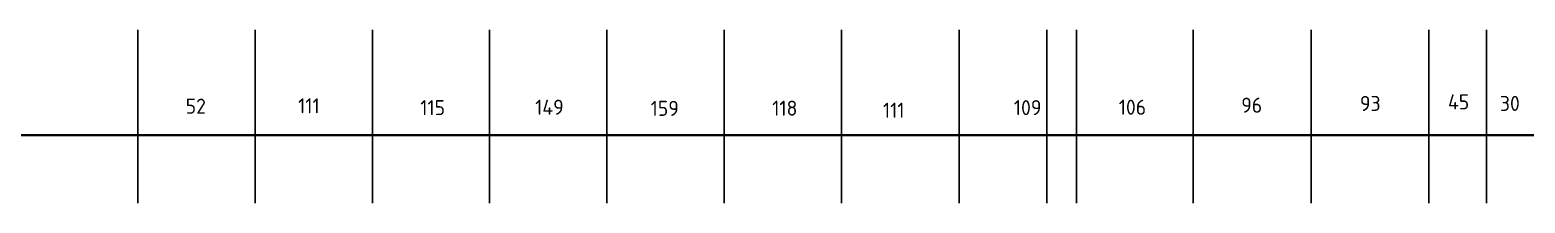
# Model space of a CAD drawing. Header units: millimetres. Extents: x -782 to 10910, y 3841 to 13237.
# Drawn here: x 10157.9 to 10356.8, y 7613.9 to 7636.9 of the extents above; entities that cross this region are included whole.
import ezdxf

# ---------------------------------------------------------------- set-up
doc = ezdxf.new("R2010")
doc.units = ezdxf.units.MM
doc.layers.add('A0-08', color=101, linetype='Continuous')
doc.styles.add('GOST-2.304_Type-B', font='GOST_Common.ttf')

msp = doc.modelspace()

# ---------------------------------------------------------------- linework, layer by layer
at = {"lineweight": 25}
for p, q in [((10172.269228, 7636.907513), (10172.269228, 7613.899358)), ((10187.869228, 7636.907513), (10187.869228, 7613.899358)), ((10203.469228, 7636.907513), (10203.469228, 7613.899358)), ((10219.060774, 7636.907513), (10219.060774, 7613.899358)), ((10234.660774, 7636.907513), (10234.660774, 7613.899358)), ((10250.269228, 7636.907513), (10250.269228, 7613.899358)), ((10265.869228, 7636.907513), (10265.869228, 7613.899358)), ((10281.511496, 7636.907513), (10281.511496, 7613.899358)), ((10293.169228, 7636.907513), (10293.169228, 7613.899358)), ((10297.128404, 7636.907513), (10297.128404, 7613.899358)), ((10312.669228, 7636.907513), (10312.669228, 7613.899358)), ((10312.669228, 7636.907513), (10312.669228, 7613.899358)), ((10328.362219, 7636.907513), (10328.362219, 7613.899358)), ((10343.979126, 7636.907513), (10343.979126, 7613.899358)), ((10351.669228, 7636.907513), (10351.669228, 7613.899358))]:
    msp.add_line(p, q, dxfattribs=at)
at = {"color": 0, "lineweight": 40, "ltscale": 0.01}
msp.add_line((9840.166442, 7622.926268), (10576.233467, 7622.926268), dxfattribs=at)

# ---------------------------------------------------------------- texts
at = {"layer": 'A0-08', "color": 0, "lineweight": 25, "char_height": 2, "attachment_point": 1, "style": 'GOST-2.304_Type-B'}
for s, insert in [('52', (10178.638915, 7627.774144)), ('111', (10193.598108, 7627.826623)), ('115', (10209.843425, 7627.582046)), ('149', (10225.1299, 7627.640676)), ('159', (10240.490171, 7627.485969)), ('118', (10256.659487, 7627.509759)), ('109', (10288.802343, 7627.582628)), ('106', (10302.755328, 7627.636583)), ('96', (10319.045778, 7627.906348)), ('93', (10334.84091, 7628.13578)), ('45', (10346.551948, 7628.34593)), ('30', (10353.454072, 7628.139683)), ('111', (10271.393206, 7627.240867))]:
    msp.add_mtext_dynamic_manual_height_columns(s, width=2.49875162, gutter_width=12.5, heights=[0], dxfattribs=dict(at, insert=insert))

doc.saveas('drawing.dxf')
